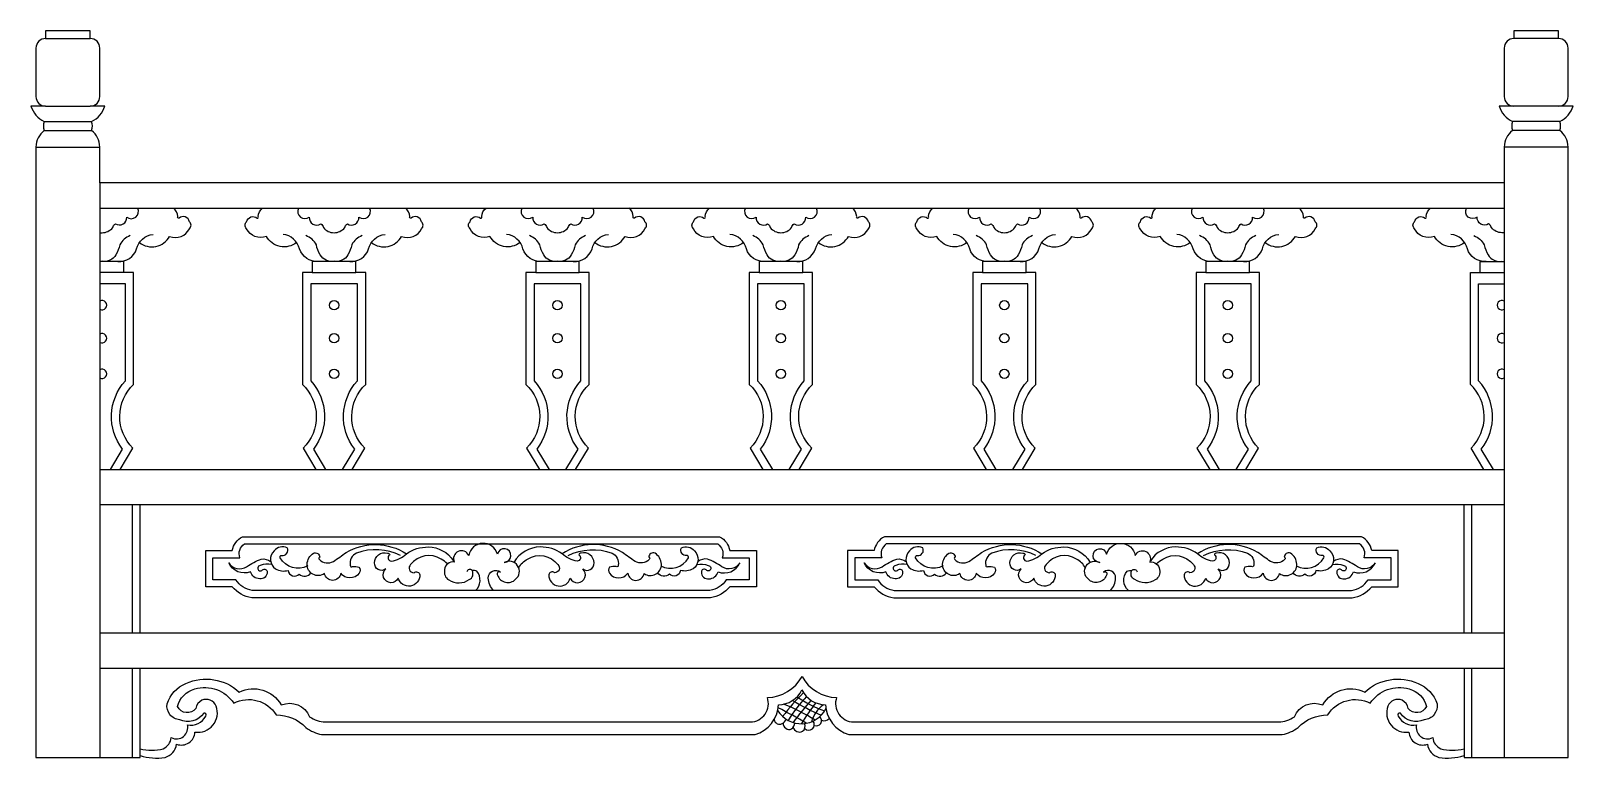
# Model space of a CAD drawing. Extents: x 2937 to 5353, y 1412 to 2551.
import ezdxf

# ---------------------------------------------------------------- set-up
doc = ezdxf.new("R2010")
doc.units = 0
doc.header["$LTSCALE"] = 0.85
doc.header["$MEASUREMENT"] = 0
for name, color, linetype in [('3', 3, 'CONTINUOUS'), ('4', 4, 'CONTINUOUS'), ('7', 7, 'CONTINUOUS')]:
    doc.layers.add(name, color=color, linetype=linetype)

msp = doc.modelspace()

# ---------------------------------------------------------------- linework, layer by layer
at = {"layer": '3'}
for p, q in [((2958.2, 2409.1), (3032.6, 2409.1)), ((2958.2, 2395.1), (3032.6, 2395.1)), ((5332.6, 2409.1), (5258.2, 2409.1)), ((5332.6, 2395.1), (5258.2, 2395.1)), ((3096.4, 1608.1), (3096.4, 1809.1)), ((3108.4, 1608.1), (3108.4, 1809.1)), ((5182.4, 1608.1), (5182.4, 1809.1)), ((5194.4, 1608.1), (5194.4, 1809.1)), ((3096.4, 1413.1), (3096.4, 1553.1)), ((3108.4, 1426.7), (3108.4, 1553.1)), ((5182.4, 1553.1), (5182.4, 1426.7)), ((5194.4, 1413.1), (5194.4, 1553.1))]:
    msp.add_line(p, q, dxfattribs=at)
for points in [[(3045.4, 2235.2, 0.042494), (3048.9, 2234.9, 0.233744), (3065.6, 2243, -0.205351), (3069.8, 2248.9, 0.618553), (3087.7, 2259.3, 0.799907), (3104.7, 2273.1)], [(3356.6, 2273.1, 0.799907), (3373.5, 2259.3, 0.618553), (3391.5, 2248.9, -0.205351), (3395.7, 2243, 0.233744), (3412.3, 2234.9, 0.233744), (3429, 2243, -0.205351), (3433.2, 2248.9, 0.618553), (3451.2, 2259.3, 0.799907), (3468.1, 2273.1)], [(3706.6, 2273.1, 0.799907), (3723.5, 2259.3, 0.618553), (3741.5, 2248.9, -0.205351), (3745.7, 2243, 0.233744), (3762.3, 2234.9, 0.233744), (3779, 2243, -0.205351), (3783.2, 2248.9, 0.618553), (3801.2, 2259.3, 0.799907), (3818.1, 2273.1)], [(4056.6, 2273.1, 0.799907), (4073.5, 2259.3, 0.618553), (4091.5, 2248.9, -0.205351), (4095.7, 2243, 0.233744), (4112.3, 2234.9, 0.233744), (4129, 2243, -0.205351), (4133.2, 2248.9, 0.618553), (4151.2, 2259.3, 0.799907), (4168.1, 2273.1)], [(4406.6, 2273.1, 0.799907), (4423.5, 2259.3, 0.618553), (4441.5, 2248.9, -0.205351), (4445.7, 2243, 0.233744), (4462.3, 2234.9, 0.233744), (4479, 2243, -0.205351), (4483.2, 2248.9, 0.618553), (4501.2, 2259.3, 0.799907), (4518.1, 2273.1)], [(4756.6, 2273.1, 0.799907), (4773.5, 2259.3, 0.618553), (4791.5, 2248.9, -0.205351), (4795.7, 2243, 0.233744), (4812.3, 2234.9, 0.233744), (4829, 2243, -0.205351), (4833.2, 2248.9, 0.618553), (4851.2, 2259.3, 0.799907), (4868.1, 2273.1)], [(5245.4, 2235.2, -0.042494), (5241.8, 2234.9, -0.233744), (5225.2, 2243, 0.205351), (5221, 2248.9, -0.618553), (5203, 2259.3, -0.799907), (5186.1, 2273.1)], [(3092.9, 2230.3, 0.187811), (3076.7, 2216, -0.094927), (3070.5, 2200.3, -0.32516), (3048.9, 2190.3, -0.043934), (3045.4, 2189.9, -0.043934)], [(3456.3, 2230.3, 0.187811), (3440.1, 2216, -0.094927), (3434, 2200.3, -0.32516), (3412.3, 2190.3, -0.32516), (3390.7, 2200.3, -0.094927), (3384.6, 2216, 0.187811), (3368.3, 2230.3)], [(3806.3, 2230.3, 0.187811), (3790.1, 2216, -0.094927), (3784, 2200.3, -0.32516), (3762.3, 2190.3, -0.32516), (3740.7, 2200.3, -0.094927), (3734.6, 2216, 0.187811), (3718.3, 2230.3)], [(4156.3, 2230.3, 0.187811), (4140.1, 2216, -0.094927), (4134, 2200.3, -0.32516), (4112.3, 2190.3, -0.32516), (4090.7, 2200.3, -0.094927), (4084.6, 2216, 0.187811), (4068.3, 2230.3)], [(4506.3, 2230.3, 0.187811), (4490.1, 2216, -0.094927), (4484, 2200.3, -0.32516), (4462.3, 2190.3, -0.32516), (4440.7, 2200.3, -0.094927), (4434.6, 2216, 0.187811), (4418.3, 2230.3)], [(4856.3, 2230.3, 0.187811), (4840.1, 2216, -0.094927), (4834, 2200.3, -0.32516), (4812.3, 2190.3, -0.32516), (4790.7, 2200.3, -0.094927), (4784.6, 2216, 0.187811), (4768.3, 2230.3)], [(5197.8, 2230.3, -0.187811), (5214, 2216, 0.094927), (5220.2, 2200.3, 0.32516), (5241.8, 2190.3, 0.043934), (5245.4, 2189.9, 0.043934)], [(3062.1, 1864.1), (3081.2, 1895.9, -0.366286), (3085.4, 2002.7), (3085.4, 2154.7), (3045.4, 2154.7)], [(3425.5, 1864.1), (3444.7, 1895.9, -0.366286), (3448.9, 2002.7), (3448.9, 2154.7), (3375.8, 2154.7), (3375.8, 2002.7, -0.366286), (3380, 1895.9), (3399.1, 1864.1)], [(3775.5, 1864.1), (3794.7, 1895.9, -0.366286), (3798.9, 2002.7), (3798.9, 2154.7), (3725.8, 2154.7), (3725.8, 2002.7, -0.366286), (3730, 1895.9), (3749.1, 1864.1)], [(4125.5, 1864.1), (4144.7, 1895.9, -0.366286), (4148.9, 2002.7), (4148.9, 2154.7), (4075.8, 2154.7), (4075.8, 2002.7, -0.366286), (4080, 1895.9), (4099.1, 1864.1)], [(4475.5, 1864.1), (4494.7, 1895.9, -0.366286), (4498.9, 2002.7), (4498.9, 2154.7), (4425.8, 2154.7), (4425.8, 2002.7, -0.366286), (4430, 1895.9), (4449.1, 1864.1)], [(4825.5, 1864.1), (4844.7, 1895.9, -0.366286), (4848.9, 2002.7), (4848.9, 2154.7), (4775.8, 2154.7), (4775.8, 2002.7, -0.366286), (4780, 1895.9), (4799.1, 1864.1)], [(5228.6, 1864.1), (5209.5, 1895.9, 0.366286), (5205.3, 2002.7), (5205.3, 2154.7), (5245.4, 2154.7)], [(3371.1, 1713.2, -0.400179), (3327.9, 1725.5, -0.535546), (3330.5, 1729.6, 0.634358), (3339, 1741.3, 0.360989), (3318.5, 1736.6, 0.481563), (3320.6, 1708.6, 0.205031), (3340.4, 1706, 0.619885), (3357.7, 1700.1, 0.449005), (3376.1, 1702.2, 0.449005)], [(3516.4, 1729.2, 0.208566), (3447.5, 1733.1, 0.345451), (3437.8, 1714.1, 0.765877), (3441.1, 1712.1, -0.113755), (3451.4, 1711.1, -0.3171), (3451.7, 1701.5, -0.509133), (3422.9, 1701.5, -0.851065), (3397.4, 1701.1, -0.621685), (3370.2, 1715.7, -0.252697), (3380.2, 1732.8, -0.550815), (3389.9, 1726.7, 0.581002), (3389.3, 1723.1, 0.32463), (3411.3, 1719.9, 0.001723), (3431.3, 1734.1, -0.282474), (3525.8, 1732.1)], [(3589.8, 1716.1, 0.108878), (3580.1, 1723.7, 0.387018), (3532.3, 1715.2, 0.701637), (3537.6, 1702.4, -0.592107), (3546.7, 1699, -0.883839), (3512.9, 1694, -1.248434), (3493.5, 1708.3, -0.646362), (3475.7, 1717.7, -0.498366), (3496, 1733, -0.370025), (3499.5, 1730.2, 0.760416), (3502.1, 1720.6, 0.151664), (3525.8, 1732.1, -0.156815), (3559.9, 1742.7, -0.250472), (3599.5, 1721.2)], [(3662.3, 1674.5, -0.205034), (3654, 1694.1, -0.653343), (3673.1, 1703.3, 0.867149), (3668.5, 1698.7, 0.565235), (3696.7, 1692.1, 0.919446), (3679, 1718.4, 2.04479), (3668.2, 1731.5, 0.799427), (3623.4, 1729.5, 0.991949), (3600.6, 1719.1, 0.448231), (3585.5, 1707.2, 0.323672), (3592, 1691.1, 0.300951), (3624.2, 1691.6, 0.43797), (3628.7, 1705.8, 0.578874), (3620.1, 1703.8)], [(3701.7, 1710, -0.172937), (3715.3, 1723.7, -0.387018), (3763, 1715.2, -0.701637), (3757.7, 1702.4, 0.592107), (3748.7, 1699, 0.883839), (3782.4, 1694, 1.248434), (3801.8, 1708.3, 0.646362), (3819.6, 1717.7, 0.498366), (3799.3, 1733, 0.370025), (3795.9, 1730.2, -0.760416), (3793.2, 1720.6, -0.151664), (3769.5, 1732.1, 0.156815), (3735.4, 1742.7, 0.268058), (3694.2, 1718.6)], [(3778.9, 1729.2, -0.208566), (3847.8, 1733.1, -0.345451), (3857.5, 1714.1, -0.765877), (3854.3, 1712.1, 0.113755), (3843.9, 1711.1, 0.3171), (3843.6, 1701.5, 0.509133), (3872.4, 1701.5, 0.851065), (3898, 1701.1, 0.621685), (3925.1, 1715.7, 0.252697), (3915.1, 1732.8, 0.550815), (3905.4, 1726.7, -0.581002), (3906, 1723.1, -0.32463), (3884, 1719.9, -0.001723), (3864, 1734.1, 0.282474), (3769.5, 1732.1)], [(3924.2, 1713.2, 0.400179), (3967.5, 1725.5, 0.535546), (3964.8, 1729.6, -0.634358), (3956.4, 1741.3, -0.360989), (3976.8, 1736.6, -0.481563), (3974.8, 1708.6, -0.205031), (3954.9, 1706, -0.619885), (3937.7, 1700.1, -0.449005), (3919.3, 1702.2, -0.449005)], [(4366.5, 1713.2, -0.400179), (4323.3, 1725.5, -0.535546), (4325.9, 1729.6, 0.634358), (4334.4, 1741.3, 0.360989), (4313.9, 1736.6, 0.481563), (4316, 1708.6, 0.205031), (4335.8, 1706, 0.619885), (4353.1, 1700.1, 0.449005), (4371.5, 1702.2, 0.449005)], [(4511.8, 1729.2, 0.208566), (4442.9, 1733.1, 0.345451), (4433.2, 1714.1, 0.765877), (4436.4, 1712.1, -0.113755), (4446.8, 1711.1, -0.3171), (4447.1, 1701.5, -0.509133), (4418.3, 1701.5, -0.851065), (4392.8, 1701.1, -0.621685), (4365.6, 1715.7, -0.252697), (4375.6, 1732.8, -0.550815), (4385.3, 1726.7, 0.581002), (4384.7, 1723.1, 0.32463), (4406.7, 1719.9, 0.001723), (4426.7, 1734.1, -0.282474), (4521.2, 1732.1)], [(4589, 1710, 0.172937), (4575.4, 1723.7, 0.387018), (4527.7, 1715.2, 0.701637), (4533, 1702.4, -0.592107), (4542.1, 1699, -0.883839), (4508.3, 1694, -1.248434), (4488.9, 1708.3, -0.646362), (4471.1, 1717.7, -0.498366), (4491.4, 1733, -0.370025), (4494.9, 1730.2, 0.760416), (4497.5, 1720.6, 0.151664), (4521.2, 1732.1, -0.156815), (4555.3, 1742.7, -0.268058), (4596.6, 1718.6)], [(4628.4, 1674.5, 0.205034), (4636.7, 1694.1, 0.653343), (4617.7, 1703.3, -0.867149), (4622.3, 1698.7, -0.565235), (4594, 1692.1, -0.919446), (4611.7, 1718.4, -2.04479), (4622.5, 1731.5, -0.799427), (4667.3, 1729.5, -0.991949), (4690.1, 1719.1, -0.448231), (4705.3, 1707.2, -0.323672), (4698.7, 1691.1, -0.300951), (4666.6, 1691.6, -0.43797), (4662, 1705.8, -0.578874), (4670.6, 1703.8)], [(4700.9, 1716.1, -0.108878), (4710.7, 1723.7, -0.387018), (4758.4, 1715.2, -0.701637), (4753.1, 1702.4, 0.592107), (4744, 1699, 0.883839), (4777.8, 1694, 1.248434), (4797.2, 1708.3, 0.646362), (4815, 1717.7, 0.498366), (4794.7, 1733, 0.370025), (4791.3, 1730.2, -0.760416), (4788.6, 1720.6, -0.151664), (4764.9, 1732.1, 0.156815), (4730.8, 1742.7, 0.250472), (4691.2, 1721.2)], [(4774.3, 1729.2, -0.208566), (4843.2, 1733.1, -0.345451), (4852.9, 1714.1, -0.765877), (4849.7, 1712.1, 0.113755), (4839.3, 1711.1, 0.3171), (4839, 1701.5, 0.509133), (4867.8, 1701.5, 0.851065), (4893.3, 1701.1, 0.621685), (4920.5, 1715.7, 0.252697), (4910.5, 1732.8, 0.550815), (4900.8, 1726.7, -0.581002), (4901.4, 1723.1, -0.32463), (4879.4, 1719.9, -0.001723), (4859.4, 1734.1, 0.282474), (4764.9, 1732.1)], [(4919.6, 1713.2, 0.400179), (4962.9, 1725.5, 0.535546), (4960.2, 1729.6, -0.634358), (4951.8, 1741.3, -0.360989), (4972.2, 1736.6, -0.481563), (4970.2, 1708.6, -0.205031), (4950.3, 1706, -0.619885), (4933.1, 1700.1, -0.449005), (4914.6, 1702.2, -0.449005)], [(3314.8, 1715.1, 0.1648), (3296.7, 1713.6, 1.5637), (3300.4, 1706.8, -0.701045), (3307.5, 1703.4, -0.475266), (3295.9, 1692.9, -0.346533), (3281.5, 1703.9, -0.401949), (3247.4, 1717.8, 0.420982), (3275.4, 1711.7, -0.057374), (3298.3, 1723.8, -0.18739), (3312.7, 1720.1)], [(3980.5, 1715.1, -0.1648), (3998.6, 1713.6, -1.5637), (3995, 1706.8, 0.701045), (3987.9, 1703.4, 0.475266), (3999.4, 1692.9, 0.346533), (4013.9, 1703.9, 0.401949), (4048, 1717.8, -0.420982), (4019.9, 1711.7, 0.057374), (3997.1, 1723.8, 0.18739), (3982.6, 1720.1)], [(4310.2, 1715.1, 0.1648), (4292.1, 1713.6, 1.5637), (4295.8, 1706.8, -0.701045), (4302.8, 1703.4, -0.475266), (4291.3, 1692.9, -0.346533), (4276.9, 1703.9, -0.401949), (4242.8, 1717.8, 0.420982), (4270.8, 1711.7, -0.057374), (4293.7, 1723.8, -0.18739), (4308.1, 1720.1)], [(4975.9, 1715.1, -0.1648), (4994, 1713.6, -1.5637), (4990.4, 1706.8, 0.701045), (4983.3, 1703.4, 0.475266), (4994.8, 1692.9, 0.346533), (5009.3, 1703.9, 0.401949), (5043.4, 1717.8, -0.420982), (5015.3, 1711.7, 0.057374), (4992.5, 1723.8, 0.18739), (4978, 1720.1)], [(3634.1, 1674.5, 0.398142), (3636, 1704.7, 0.174321), (3628.7, 1705.8)], [(4656.6, 1674.5, -0.398142), (4654.7, 1704.7, -0.174321), (4662, 1705.8)], [(3045.4, 1413.1), (3108.4, 1413.1), (3108.4, 1426.7, 0.125701), (3144.7, 1426.6, 0.25724), (3157.4, 1444.1, 0.65234), (3182.6, 1464.4, 0.356159), (3211.3, 1477.9, 0.868018), (3208.1, 1482.3, -0.36729), (3170.6, 1472, -0.436148), (3150.7, 1497, -0.216486), (3180.2, 1528.9, -0.300034), (3263.9, 1515.5, -0.397081), (3329.6, 1495.3, -0.413862), (3374.1, 1476.7, 0.140498), (3398.4, 1468.7), (4064.5, 1468.7, 0.513431), (4091.1, 1507, 0.271701), (4145.4, 1540.1, 0.271701), (4199.6, 1507, 0.513431), (4226.2, 1468.7), (4892.4, 1468.7, 0.140498), (4916.6, 1476.7, -0.413862), (4961.2, 1495.3, -0.397081), (5026.8, 1515.5, -0.300034), (5110.6, 1528.9, -0.216486), (5140.1, 1497, -0.436148), (5120.1, 1472, -0.36729), (5082.7, 1482.3, 0.868018), (5079.5, 1477.9, 0.356159), (5108.2, 1464.4, 0.65234), (5133.3, 1444.1, 0.25724), (5146, 1426.6, 0.125701), (5182.4, 1426.7), (5182.4, 1413.1), (5245.4, 1413.1)]]:
    msp.add_lwpolyline(points, format="xyb", dxfattribs=at)
for points in [[(4032.3, 1680.2, -0.185968), (4001.8, 1663.3), (3283.5, 1663.3, -0.185968), (3252.9, 1680.2), (3211.3, 1680.2), (3211.3, 1737), (3252.9, 1737, -0.24107), (3268.9, 1758.6), (4016.3, 1758.6, -0.24107), (4032.3, 1737), (4073.9, 1737), (4073.9, 1680.2)], [(4026.7, 1691.4, -0.215515), (4001, 1674.5), (3284.3, 1674.5, -0.215515), (3258.6, 1691.4), (3222.5, 1691.4), (3222.5, 1725.8), (3264.9, 1725.8, -0.347754), (3271.9, 1747.4), (4013.4, 1747.4, -0.347754), (4020.4, 1725.8), (4062.7, 1725.8), (4062.7, 1691.4)], [(4258.4, 1680.2, 0.185968), (4289, 1663.3), (5007.2, 1663.3, 0.185968), (5037.8, 1680.2), (5079.4, 1680.2), (5079.4, 1737), (5037.8, 1737, 0.24107), (5021.8, 1758.6), (4274.4, 1758.6, 0.24107), (4258.4, 1737), (4216.8, 1737), (4216.8, 1680.2)], [(4264, 1691.4, 0.215515), (4289.8, 1674.5), (5006.4, 1674.5, 0.215515), (5032.2, 1691.4), (5068.2, 1691.4), (5068.2, 1725.8), (5025.9, 1725.8, 0.347754), (5018.8, 1747.4), (4277.4, 1747.4, 0.347754), (4270.3, 1725.8), (4228, 1725.8), (4228, 1691.4)]]:
    msp.add_lwpolyline(points, format="xyb", close=True, dxfattribs=at)
for centre in [(3412.3, 2121.4), (3762.3, 2121.4), (4112.3, 2121.4), (4462.3, 2121.4), (4812.3, 2121.4), (3412.3, 2069.6), (3762.3, 2069.6), (4112.3, 2069.6), (4462.3, 2069.6), (4812.3, 2069.6), (3412.3, 2013.9), (3762.3, 2013.9), (4112.3, 2013.9), (4462.3, 2013.9), (4812.3, 2013.9)]:
    msp.add_circle(centre, 7.33, dxfattribs=at)
for centre, radius, start, end in [((3048.9, 2121.4), 7.33, 241.1468, 118.8532), ((5241.8, 2121.4), 7.33, 61.1468, 298.8532), ((3048.9, 2069.6), 7.33, 241.1468, 118.8532), ((5241.8, 2069.6), 7.33, 61.1468, 298.8532), ((3048.9, 2013.9), 7.33, 241.1468, 118.8532), ((5241.8, 2013.9), 7.33, 61.1468, 298.8532), ((4372.8, 1282.8), 322.9, 134.1401, 142.9965), ((4331.3, 1339.9), 245.8, 136.6462, 147.7247), ((4367, 1905.9), 467.7, 239.6426, 245.8165), ((4422.7, 1259.6), 358, 137.2656, 144.4405), ((4244.8, 1662.8), 188.1, 235.2906, 250.0659), ((4342.3, 1354.1), 227, 140.4513, 150.4656), ((4144.1, 1509.4), 43.5, 211.9722, 333.1454), ((3756.1, 793.2), 781.3, 59.5416, 63.2304), ((4006.8, 1217.4), 299.9, 57.9907, 68.5239), ((4210.7, 1453.5), 52.9, 127.0509, 163.0308), ((4167.7, 1470.7), 8.24, 247.6073, 49.5019), ((4180, 1481.3), 10.9, 247.7035, 318.3103), ((4110.3, 1473.8), 8.78, 189.6254, 297.1904), ((4107.8, 1478), 13.6, 298.669, 338.1984), ((4125.4, 1466.6), 9.62, 177.8874, 292.7442), ((4121.1, 1467.7), 12.8, 308.8257, 357.4121), ((4141.5, 1463.6), 10.7, 199.5216, 296.5708), ((4140.7, 1461.7), 9.48, 305.7703, 28.3123), ((4155.9, 1464.3), 8.72, 223.3963, 41.0442)]:
    msp.add_arc(centre, radius, start, end, dxfattribs=at)
at = {"layer": '4'}
for p, q in [((3045.4, 2313.1), (3045.4, 1413.1)), ((5245.4, 2313.1), (5245.4, 1413.1))]:
    msp.add_line(p, q, dxfattribs=at)
for points in [[(5245.4, 1413.1), (5345.4, 1413.1), (5345.4, 2369.1, 0.224347), (5332.6, 2395.1, 0.156647), (5332.6, 2409.1, 0.196899), (5353.4, 2433.1), (5345.4, 2433.1), (5330.4, 2433.1, 0.414214), (5345.4, 2448.1), (5345.4, 2524.1, 0.414214), (5330.4, 2539.1), (5330.4, 2551.1), (5260.4, 2551.1), (5260.4, 2539.1, 0.414214), (5245.4, 2524.1), (5245.4, 2448.1, 0.414214), (5260.4, 2433.1), (5245.4, 2433.1), (5237.4, 2433.1, 0.196899), (5258.2, 2409.1, 0.156647), (5258.2, 2395.1, 0.224347), (5245.4, 2369.1), (5245.4, 2313.1), (3045.4, 2313.1), (3045.4, 2369.1, 0.224347), (3032.6, 2395.1, 0.156647), (3032.6, 2409.1, 0.196899), (3053.4, 2433.1), (3045.4, 2433.1), (3030.4, 2433.1, 0.414214), (3045.4, 2448.1), (3045.4, 2524.1, 0.414214), (3030.4, 2539.1), (3030.4, 2551.1), (2960.4, 2551.1), (2960.4, 2539.1, 0.414214), (2945.4, 2524.1), (2945.4, 2448.1, 0.414214), (2960.4, 2433.1), (2945.4, 2433.1), (2937.4, 2433.1, 0.196899), (2958.2, 2409.1, 0.156647), (2958.2, 2395.1, 0.224347), (2945.4, 2369.1), (2945.4, 1413.1), (3045.4, 1413.1)], [(3108.4, 1416.2, 0.121838), (3147.6, 1413.1, 0.297707), (3165.7, 1433.8, 0.506483), (3194.5, 1452.8, 0.573401), (3227.6, 1493.4, 0.399315), (3205.2, 1502.9, 0.210289), (3195.7, 1489.8, -0.56204), (3167.1, 1492.7, -0.277795), (3194.1, 1520.3, -0.333041), (3255.2, 1498, -0.394824), (3321.8, 1479.6, -0.205581), (3368.2, 1460, 0.115373), (3392.9, 1448.8), (4071.8, 1448.8, 0.317624), (4108.5, 1495.6, 0.281381), (4145.2, 1518.8, 0.28244), (4182.2, 1495.6, 0.317624), (4218.9, 1448.8), (4897.8, 1448.8, 0.115373), (4922.5, 1460, -0.205581), (4968.9, 1479.6, -0.394824), (5035.6, 1498, -0.333041), (5096.7, 1520.3, -0.277795), (5123.6, 1492.7, -0.56204), (5095, 1489.8, 0.210289), (5085.5, 1502.9, 0.399315), (5063.2, 1493.4, 0.573401), (5096.2, 1452.8, 0.506483), (5125, 1433.8, 0.297707), (5143.1, 1413.1, 0.121838), (5182.4, 1416.2)]]:
    msp.add_lwpolyline(points, format="xyb", dxfattribs=at)
at = {"layer": '7'}
for p, q in [((2960.4, 2539.1), (3030.4, 2539.1)), ((5330.4, 2539.1), (5260.4, 2539.1)), ((2960.4, 2433.1), (3030.4, 2433.1)), ((5330.4, 2433.1), (5260.4, 2433.1)), ((2945.4, 2369.1), (3045.4, 2369.1)), ((5345.4, 2369.1), (5245.4, 2369.1)), ((3045.4, 2273.1), (5245.4, 2273.1)), ((3083, 2172.7), (3045.4, 2172.7)), ((3378.2, 2172.7), (3446.5, 2172.7)), ((3728.2, 2172.7), (3796.5, 2172.7)), ((4078.2, 2172.7), (4146.5, 2172.7)), ((4428.2, 2172.7), (4496.5, 2172.7)), ((4778.2, 2172.7), (4846.5, 2172.7)), ((5207.7, 2172.7), (5245.4, 2172.7)), ((3045.4, 1864.1), (5245.4, 1864.1)), ((3045.4, 1809.1), (5245.4, 1809.1)), ((3045.4, 1608.1), (5245.4, 1608.1)), ((3045.4, 1553.1), (5245.4, 1553.1))]:
    msp.add_line(p, q, dxfattribs=at)
for points in [[(3107.5, 2219.6, 0.46811), (3154.7, 2229.2, 0.402839), (3185.9, 2241.2, 0.444866), (3185.9, 2252.1, 0.575229), (3169.5, 2257.6, -0.721328), (3167.6, 2260.3, 0.21437), (3160.8, 2273.1)], [(3353.7, 2219.6, -0.46811), (3306.5, 2229.2, -0.402839), (3275.3, 2241.2, -0.444866), (3275.4, 2252.1, -0.575229), (3291.8, 2257.6, 0.721328), (3293.6, 2260.3, -0.21437), (3300.4, 2273.1)], [(3471, 2219.6, 0.46811), (3518.2, 2229.2, 0.402839), (3549.4, 2241.2, 0.444866), (3549.3, 2252.1, 0.575229), (3532.9, 2257.6, -0.721328), (3531.1, 2260.3, 0.21437), (3524.3, 2273.1)], [(3703.7, 2219.6, -0.46811), (3656.5, 2229.2, -0.402839), (3625.3, 2241.2, -0.444866), (3625.4, 2252.1, -0.575229), (3641.8, 2257.6, 0.721328), (3643.6, 2260.3, -0.21437), (3650.4, 2273.1)], [(3821, 2219.6, 0.46811), (3868.2, 2229.2, 0.402839), (3899.4, 2241.2, 0.444866), (3899.3, 2252.1, 0.575229), (3882.9, 2257.6, -0.721328), (3881.1, 2260.3, 0.21437), (3874.3, 2273.1)], [(4053.7, 2219.6, -0.46811), (4006.5, 2229.2, -0.402839), (3975.3, 2241.2, -0.444866), (3975.4, 2252.1, -0.575229), (3991.8, 2257.6, 0.721328), (3993.6, 2260.3, -0.21437), (4000.4, 2273.1)], [(4171, 2219.6, 0.46811), (4218.2, 2229.2, 0.402839), (4249.4, 2241.2, 0.444866), (4249.3, 2252.1, 0.575229), (4232.9, 2257.6, -0.721328), (4231.1, 2260.3, 0.21437), (4224.3, 2273.1)], [(4403.7, 2219.6, -0.46811), (4356.5, 2229.2, -0.402839), (4325.3, 2241.2, -0.444866), (4325.4, 2252.1, -0.575229), (4341.8, 2257.6, 0.721328), (4343.6, 2260.3, -0.21437), (4350.4, 2273.1)], [(4521, 2219.6, 0.46811), (4568.2, 2229.2, 0.402839), (4599.4, 2241.2, 0.444866), (4599.3, 2252.1, 0.575229), (4582.9, 2257.6, -0.721328), (4581.1, 2260.3, 0.21437), (4574.3, 2273.1)], [(4753.7, 2219.6, -0.46811), (4706.5, 2229.2, -0.402839), (4675.3, 2241.2, -0.444866), (4675.4, 2252.1, -0.575229), (4691.8, 2257.6, 0.721328), (4693.6, 2260.3, -0.21437), (4700.4, 2273.1)], [(4871, 2219.6, 0.46811), (4918.2, 2229.2, 0.402839), (4949.4, 2241.2, 0.444866), (4949.3, 2252.1, 0.575229), (4932.9, 2257.6, -0.721328), (4931.1, 2260.3, 0.21437), (4924.3, 2273.1)], [(5183.2, 2219.6, -0.46811), (5136, 2229.2, -0.402839), (5104.8, 2241.2, -0.444866), (5104.9, 2252.1, -0.575229), (5121.3, 2257.6, 0.721328), (5123.1, 2260.3, -0.21437), (5129.9, 2273.1)], [(3073.7, 2189.6, 0.341294), (3103.1, 2209.6, -0.318081), (3128.9, 2232.3)], [(3387.6, 2189.6, -0.341294), (3358.2, 2209.6, 0.318081), (3332.4, 2232.3)], [(3437.1, 2189.6, 0.341294), (3466.5, 2209.6, -0.318081), (3492.3, 2232.3)], [(3737.6, 2189.6, -0.341294), (3708.2, 2209.6, 0.318081), (3682.4, 2232.3)], [(3787.1, 2189.6, 0.341294), (3816.5, 2209.6, -0.318081), (3842.3, 2232.3)], [(4087.6, 2189.6, -0.341294), (4058.2, 2209.6, 0.318081), (4032.4, 2232.3)], [(4137.1, 2189.6, 0.341294), (4166.5, 2209.6, -0.318081), (4192.3, 2232.3)], [(4437.6, 2189.6, -0.341294), (4408.2, 2209.6, 0.318081), (4382.4, 2232.3)], [(4487.1, 2189.6, 0.341294), (4516.5, 2209.6, -0.318081), (4542.3, 2232.3)], [(4787.6, 2189.6, -0.341294), (4758.2, 2209.6, 0.318081), (4732.4, 2232.3)], [(4837.1, 2189.6, 0.341294), (4866.5, 2209.6, -0.318081), (4892.3, 2232.3)], [(5217.1, 2189.6, -0.341294), (5187.7, 2209.6, 0.318081), (5161.8, 2232.3)], [(3077.3, 1864.1), (3097.3, 1897.4, -0.422708), (3098.4, 1997.4), (3098.4, 2172.7), (3083, 2172.7), (3083, 2189.6), (3045.4, 2189.6)], [(3440.7, 1864.1), (3460.7, 1897.4, -0.422708), (3461.9, 1997.4), (3461.9, 2172.7), (3446.5, 2172.7), (3446.5, 2189.6), (3378.2, 2189.6), (3378.2, 2172.7), (3362.8, 2172.7), (3362.8, 1997.4, -0.422708), (3364, 1897.4), (3384, 1864.1)], [(3790.7, 1864.1), (3810.7, 1897.4, -0.422708), (3811.9, 1997.4), (3811.9, 2172.7), (3796.5, 2172.7), (3796.5, 2189.6), (3728.2, 2189.6), (3728.2, 2172.7), (3712.8, 2172.7), (3712.8, 1997.4, -0.422708), (3714, 1897.4), (3734, 1864.1)], [(4140.7, 1864.1), (4160.7, 1897.4, -0.422708), (4161.9, 1997.4), (4161.9, 2172.7), (4146.5, 2172.7), (4146.5, 2189.6), (4078.2, 2189.6), (4078.2, 2172.7), (4062.8, 2172.7), (4062.8, 1997.4, -0.422708), (4064, 1897.4), (4084, 1864.1)], [(4490.7, 1864.1), (4510.7, 1897.4, -0.422708), (4511.9, 1997.4), (4511.9, 2172.7), (4496.5, 2172.7), (4496.5, 2189.6), (4428.2, 2189.6), (4428.2, 2172.7), (4412.8, 2172.7), (4412.8, 1997.4, -0.422708), (4414, 1897.4), (4434, 1864.1)], [(4840.7, 1864.1), (4860.7, 1897.4, -0.422708), (4861.9, 1997.4), (4861.9, 2172.7), (4846.5, 2172.7), (4846.5, 2189.6), (4778.2, 2189.6), (4778.2, 2172.7), (4762.8, 2172.7), (4762.8, 1997.4, -0.422708), (4764, 1897.4), (4784, 1864.1)], [(5213.5, 1864.1), (5193.4, 1897.4, 0.422708), (5192.3, 1997.4), (5192.3, 2172.7), (5207.7, 2172.7), (5207.7, 2189.6), (5245.4, 2189.6)]]:
    msp.add_lwpolyline(points, format="xyb", dxfattribs=at)

doc.saveas('drawing.dxf')
